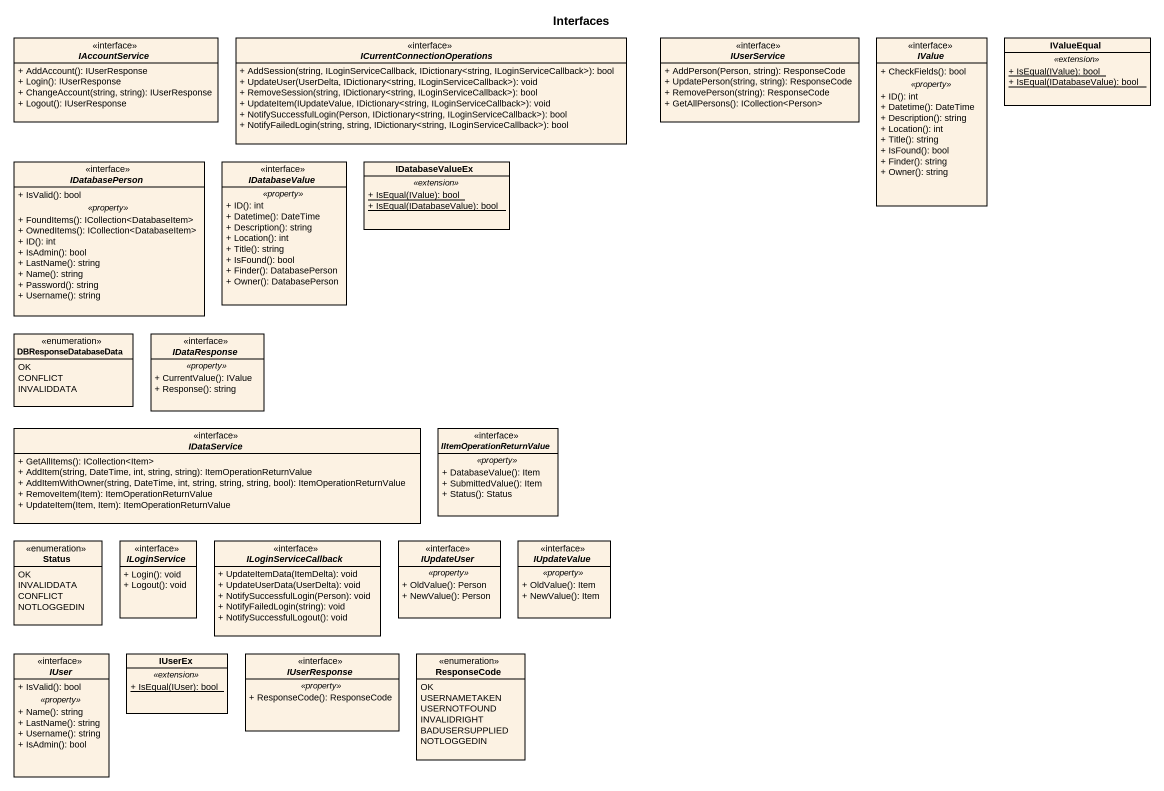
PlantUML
@startuml
title Interfaces
hide circle
hide empty members
skinparam classAttributeIconSize 0
interface IAccountService {
  + AddAccount(): IUserResponse
  + Login(): IUserResponse
  + ChangeAccount(string, string): IUserResponse
  + Logout(): IUserResponse
}
interface ICurrentConnectionOperations {
  + AddSession(string, ILoginServiceCallback, IDictionary<string, ILoginServiceCallback>): bool
  + UpdateUser(UserDelta, IDictionary<string, ILoginServiceCallback>): void
  + RemoveSession(string, IDictionary<string, ILoginServiceCallback>): bool
  + UpdateItem(IUpdateValue, IDictionary<string, ILoginServiceCallback>): void
  + NotifySuccessfulLogin(Person, IDictionary<string, ILoginServiceCallback>): bool
  + NotifyFailedLogin(string, string, IDictionary<string, ILoginServiceCallback>): bool
}
interface IUserService {
  + AddPerson(Person, string): ResponseCode
  + UpdatePerson(string, string): ResponseCode
  + RemovePerson(string): ResponseCode
  + GetAllPersons(): ICollection<Person>
}
interface IValue {
  + CheckFields(): bool
  .. <<property>> ..
  + ID(): int
  + Datetime(): DateTime
  + Description(): string
  + Location(): int
  + Title(): string
  + IsFound(): bool
  + Finder(): string
  + Owner(): string
}
class IValueEqual {
  .. <<extension>> ..
  {static} + IsEqual(IValue): bool
  {static} + IsEqual(IDatabaseValue): bool
}
interface IDatabasePerson {
  + IsValid(): bool
  .. <<property>> ..
  + FoundItems(): ICollection<DatabaseItem>
  + OwnedItems(): ICollection<DatabaseItem>
  + ID(): int
  + IsAdmin(): bool
  + LastName(): string
  + Name(): string
  + Password(): string
  + Username(): string
}
interface IDatabaseValue {
  .. <<property>> ..
  + ID(): int
  + Datetime(): DateTime
  + Description(): string
  + Location(): int
  + Title(): string
  + IsFound(): bool
  + Finder(): DatabasePerson
  + Owner(): DatabasePerson
}
class IDatabaseValueEx {
  .. <<extension>> ..
  {static} + IsEqual(IValue): bool
  {static} + IsEqual(IDatabaseValue): bool
}
enum DBResponseDatabaseData {
  OK
  CONFLICT
  INVALIDDATA
}
interface IDataResponse {
  .. <<property>> ..
  + CurrentValue(): IValue
  + Response(): string
}
interface IDataService {
  + GetAllItems(): ICollection<Item>
  + AddItem(string, DateTime, int, string, string): ItemOperationReturnValue
  + AddItemWithOwner(string, DateTime, int, string, string, string, bool): ItemOperationReturnValue
  + RemoveItem(Item): ItemOperationReturnValue
  + UpdateItem(Item, Item): ItemOperationReturnValue
}
interface IItemOperationReturnValue {
  .. <<property>> ..
  + DatabaseValue(): Item
  + SubmittedValue(): Item
  + Status(): Status
}
enum Status {
  OK
  INVALIDDATA
  CONFLICT
  NOTLOGGEDIN
}
interface ILoginService {
  + Login(): void
  + Logout(): void
}
interface ILoginServiceCallback {
  + UpdateItemData(ItemDelta): void
  + UpdateUserData(UserDelta): void
  + NotifySuccessfulLogin(Person): void
  + NotifyFailedLogin(string): void
  + NotifySuccessfulLogout(): void
}
interface IUpdateUser {
  .. <<property>> ..
  + OldValue(): Person
  + NewValue(): Person
}
interface IUpdateValue {
  .. <<property>> ..
  + OldValue(): Item
  + NewValue(): Item
}
interface IUser {
  + IsValid(): bool
  .. <<property>> ..
  + Name(): string
  + LastName(): string
  + Username(): string
  + IsAdmin(): bool
}
class IUserEx {
  .. <<extension>> ..
  {static} + IsEqual(IUser): bool
}
interface IUserResponse {
  .. <<property>> ..
  + ResponseCode(): ResponseCode
}
enum ResponseCode {
  OK
  USERNAMETAKEN
  USERNOTFOUND
  INVALIDRIGHT
  BADUSERSUPPLIED
  NOTLOGGEDIN
}
@enduml
